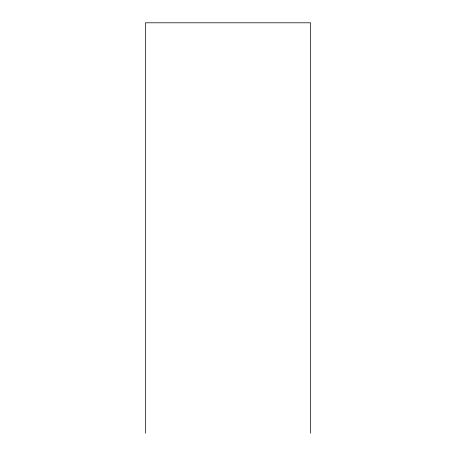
<?xml version="1.0" encoding="UTF-8"?>
<svg xmlns="http://www.w3.org/2000/svg" width="456" height="456" viewBox="0 0 456 456"><rect width="100%" height="100%" fill="white"/><g stroke="black" fill="none" stroke-linecap="round" stroke-linejoin="round"><path stroke-width="0.68" d="M310.565 433.2L310.565 22.8L145.435 22.8L145.435 433.2"/></g></svg>
